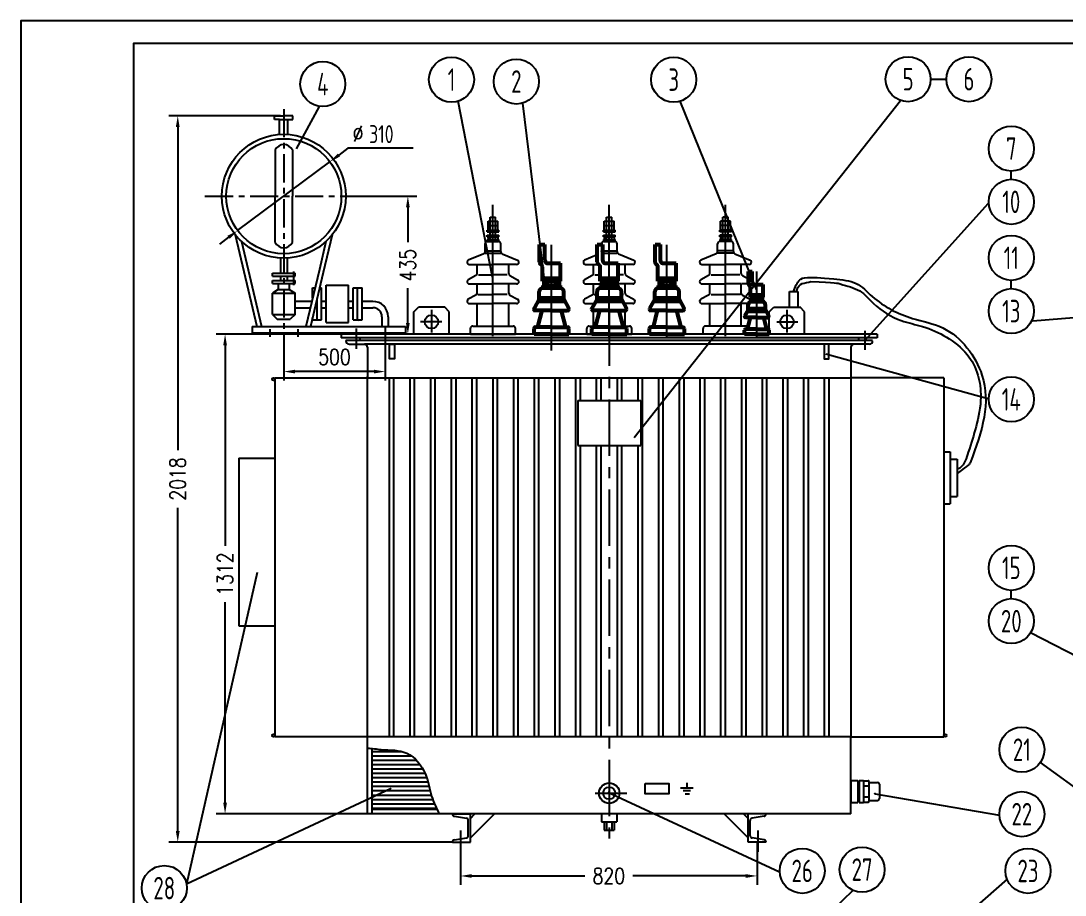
# Model space of a CAD drawing. Extents: x -28 to 602, y -5 to 292.
# Drawn here: x -27.6 to 204.1, y 98.4 to 292.5 of the extents above; entities that cross this region are included whole.
import ezdxf
from ezdxf.enums import TextEntityAlignment as Align

# ---------------------------------------------------------------- set-up
doc = ezdxf.new("R2010")
doc.units = 0
doc.header["$LTSCALE"] = 10
for name, pattern in [('CENTER', [50.8, 31.75, -6.35, 6.35, -6.35]), ('G', [2, 1.25, -0.25, 0.25, -0.25]), ('虚线', [27, 20, -7])]:
    doc.linetypes.add(name, pattern=pattern)
doc.layers.get('0').update_dxf_attribs({"linetype": 'CONTINUOUS'})
doc.layers.get('Defpoints').update_dxf_attribs({"linetype": 'CONTINUOUS'})
for name, color, linetype in [('01', 7, 'CONTINUOUS'), ('02', 7, 'CONTINUOUS'), ('11', 3, 'CONTINUOUS'), ('7标注层', 4, 'CONTINUOUS'), ('LAYER1', 1, 'CENTER'), ('LAYER3', 5, 'CONTINUOUS'), ('中心线', 1, 'CENTER'), ('实线', 7, 'CONTINUOUS'), ('尺寸线', 3, 'CONTINUOUS'), ('文本层', 4, 'CONTINUOUS'), ('细实线', 4, 'CONTINUOUS'), ('虚线', 4, '虚线')]:
    doc.layers.add(name, color=color, linetype=linetype)
doc.layers.add('1', color=4, linetype='CONTINUOUS', lineweight=53)
doc.styles.add('PC_TEXTSTYLE', font='isocp.shx', dxfattribs={"width": 0.8, "bigfont": 'hzfs.shx'})
doc.styles.get("Standard").update_dxf_attribs({"font": 'isocp.shx', "width": 0.707, "bigfont": 'hztxt.shx'})
doc.styles.add('TH_GBDIM', font='romans.shx', dxfattribs={"width": 0.8, "bigfont": 'gbcbig.shx'})
doc.dimstyles.new('TH_GBDIM', dxfattribs={"dimtxt": 3.5, "dimasz": 2.5, "dimexe": 2, "dimexo": 0, "dimgap": 1.5, "dimtad": 1, "dimdec": 1, "dimzin": 0, "dimdsep": 46, "dimtxsty": 'TH_GBDIM', "dimcen": 2.5, "dimclrd": 130, "dimclre": 130, "dimclrt": 3, "dimadec": 0, "dimazin": 0, "dimtfac": 0.714286, "dimtdec": 1, "dimtmove": 0, "dimatfit": 3, "dimfxl": 1, "dimtzin": 0, "dimlwd": -1, "dimlwe": -1, "dimarcsym": 0})

# ---------------------------------------------------------------- blocks, each defined once
blk = doc.blocks.new('*U2', base_point=(25, 5))
at = {"layer": '01'}
blk.add_lwpolyline([(25, 5), (415, 5), (415, 292), (25, 292)], close=True, dxfattribs=at)
at = {"layer": '02'}
blk.add_lwpolyline([(0, 0), (420, 0), (420, 297), (0, 297)], close=True, dxfattribs=at)
blk = doc.blocks.new('放油塞')
for p, q in [((-17, 0), (-17, -18)), ((-17, -18), (17, -18)), ((-11, -18), (-11, -36)), ((-6, -18), (-6, -36)), ((6, -18), (6, -36)), ((11, -18), (11, -36)), ((17, 0), (17, -18)), ((-11, -36), (11, -36))]:
    blk.add_line(p, q)
blk = doc.blocks.new('*D11')
at = {"layer": '7标注层', "color": 130, "linetype": 'Continuous', "transparency": 16777216}
for p, q in [((53.23, 224.67), (53.23, 212.63)), ((30.73, 222.23), (30.73, 212.63)), ((50.73, 214.63), (33.23, 214.63))]:
    blk.add_line(p, q, dxfattribs=at)
for points in [[(33.23, 215.05), (33.23, 214.22), (30.73, 214.63)], [(50.73, 215.05), (50.73, 214.22), (53.23, 214.63)]]:
    blk.add_solid(points, dxfattribs=at)
at = {"layer": 'Defpoints', "color": 0, "linetype": 'Continuous', "transparency": 16777216}
for p in [(53.23, 224.67), (30.73, 222.23), (30.73, 214.63)]:
    blk.add_point(p, dxfattribs=at)
at = {"layer": '7标注层', "color": 3, "linetype": 'Continuous', "transparency": 16777216, "insert": (41.98, 217.88), "char_height": 3.5, "attachment_point": 5, "style": 'TH_GBDIM'}
blk.add_mtext('{500}{}{}', dxfattribs=at)
blk = doc.blocks.new('BJL-10')
at = {"layer": '1', "lineweight": -3}
for p, q in [((-148.37, 37.95), (-146.17, 37.95)), ((-147.87, 38.85), (-146.67, 38.85)), ((-148.57, 35.95), (-145.97, 35.95)), ((-148.57, 35.55), (-145.97, 35.55)), ((-148.57, 34.85), (-145.97, 34.85)), ((-148.37, 36.95), (-146.17, 36.95)), ((-148.57, 34.45), (-145.97, 34.45)), ((-148.52, 33.85), (-146.02, 33.85)), ((-148.52, 33.85), (-148.52, 33.45)), ((-148.52, 33.45), (-146.02, 33.45)), ((-148.37, 34.45), (-148.37, 33.85)), ((-146.17, 34.45), (-146.17, 33.85)), ((-146.02, 33.85), (-146.02, 33.45)), ((-149.33, 30.72), (-152.76, 29.28)), ((-149.02, 31.35), (-145.52, 31.35)), ((-149.02, 30.85), (-145.52, 30.85)), ((-145.22, 30.72), (-141.79, 29.28)), ((-152.52, 28.34), (-147.27, 28.34)), ((-142.02, 28.34), (-147.27, 28.34)), ((-151.04, 25.85), (-152.76, 24.94)), ((-151.04, 25.85), (-152.76, 24.94)), ((-150.45, 25.99), (-147.27, 25.99)), ((-144.1, 25.99), (-147.27, 25.99)), ((-143.51, 25.85), (-141.79, 24.94)), ((-152.52, 23.99), (-150.87, 23.99)), ((-150.77, 23.99), (-147.27, 23.99)), ((-150.77, 21.95), (-150.77, 23.99)), ((-142.02, 23.99), (-147.27, 23.99)), ((-143.77, 21.95), (-143.77, 23.99)), ((-151.04, 21.51), (-152.76, 20.59)), ((-150.61, 21.65), (-147.27, 21.65)), ((-144.1, 21.65), (-147.27, 21.65)), ((-143.51, 21.51), (-141.79, 20.59)), ((-152.52, 19.65), (-147.27, 19.65)), ((-142.02, 19.65), (-147.27, 19.65)), ((-151.77, 14.65), (-142.77, 14.65))]:
    blk.add_line(p, q, dxfattribs=at)
at = {"layer": '1', "lineweight": -3, "ltscale": 2.5}
for p, q in [((-148.37, 35.95), (-148.37, 37.95)), ((-147.87, 35.95), (-147.87, 38.85)), ((-146.67, 35.95), (-146.67, 38.85)), ((-146.17, 35.95), (-146.17, 37.95)), ((-148.57, 35.55), (-148.57, 35.95)), ((-148.57, 34.45), (-148.57, 34.85)), ((-147.87, 34.85), (-147.87, 35.55)), ((-146.67, 34.85), (-146.67, 35.55)), ((-145.97, 35.55), (-145.97, 35.95)), ((-145.97, 34.45), (-145.97, 34.85)), ((-149.02, 31.18), (-149.02, 32.95)), ((-147.87, 33.85), (-147.87, 34.45)), ((-146.67, 33.85), (-146.67, 34.45)), ((-145.52, 31.18), (-145.52, 32.95)), ((-153.02, 28.84), (-153.02, 28.84)), ((-153.02, 28.84), (-153.02, 28.84)), ((-150.77, 26.29), (-150.77, 28.34)), ((-150.77, 26.29), (-150.77, 28.34)), ((-143.77, 26.29), (-143.77, 28.34)), ((-141.52, 28.84), (-141.52, 28.84)), ((-153.02, 24.49), (-153.02, 24.49)), ((-153.02, 24.49), (-153.02, 24.49)), ((-141.52, 24.49), (-141.52, 24.49)), ((-153.02, 20.15), (-153.02, 20.15)), ((-150.77, 14.65), (-150.77, 19.65)), ((-143.77, 14.65), (-143.77, 19.65)), ((-141.52, 20.15), (-141.52, 20.15)), ((-152.27, 12.85), (-152.27, 14.15)), ((-142.27, 12.85), (-142.27, 14.15))]:
    blk.add_line(p, q, dxfattribs=at)
at = {"layer": '1', "lineweight": -3}
for centre, start, end in [((-148.52, 32.95), 90, 180), ((-146.02, 32.95), 0, 90), ((-152.52, 28.84), 118.0725, 180), ((-152.52, 28.84), 118.0725, 180), ((-142.02, 28.84), 0, 61.9275), ((-151.27, 26.29), 298.0725, 0), ((-151.27, 26.29), 298.0725, 360), ((-143.27, 26.29), 180, 241.9275), ((-152.52, 24.49), 118.0725, 180), ((-152.52, 24.49), 118.0725, 180), ((-142.02, 24.49), 0, 61.9275), ((-151.27, 21.95), 298.0725, 360), ((-143.27, 21.95), 180, 241.9275), ((-152.52, 20.15), 118.0725, 180), ((-142.02, 20.15), 0, 61.9275), ((-151.77, 14.15), 90, 180), ((-142.77, 14.15), 0, 90)]:
    blk.add_arc(centre, 0.5, start, end, dxfattribs=at)
at = {"layer": '1', "lineweight": -3, "ltscale": 2.5}
for centre, start, end in [((-149.52, 31.18), 292.729, 0), ((-145.02, 31.18), 180, 247.271), ((-152.52, 28.84), 180, 270), ((-152.52, 28.84), 180, 270), ((-142.02, 28.84), 270, 0), ((-152.52, 24.49), 180, 270), ((-152.52, 24.49), 180, 270), ((-142.02, 24.49), 270, 0), ((-152.52, 20.15), 180, 270), ((-142.02, 20.15), 270, 0)]:
    blk.add_arc(centre, 0.5, start, end, dxfattribs=at)
at = {"layer": '中心线', "color": 1, "linetype": 'G', "lineweight": -3}
blk.add_line((-147.27, 12.85), (-147.27, 41.55), dxfattribs=at)
at = {"layer": '实线', "linetype": 'Continuous', "lineweight": -3}
blk.add_line((-152.27, 12.85), (-142.27, 12.85), dxfattribs=at)
blk = doc.blocks.new('WS-1')
at = {"ltscale": 0.5}
for p, q in [((-65.84, 12.46), (-65.3, 12.46)), ((-65.84, 10.2), (-65.84, 12.46)), ((-64.28, 12.46), (-63.84, 12.46)), ((-63.84, 5.4), (-63.84, 12.46)), ((-62.84, 13.09), (-57.84, 13.09)), ((-62.84, 4.78), (-62.84, 13.09)), ((-57.84, 4.78), (-57.84, 13.09)), ((-56.84, 5.4), (-56.84, 12.46)), ((-56.84, 12.46), (-54.84, 12.46)), ((-55.84, 5.4), (-55.84, 12.46)), ((-54.84, 5.4), (-54.84, 12.46)), ((-69.74, 9.5), (-66, 9.5)), ((-64.84, 5.4), (-64.84, 10.09)), ((-63.84, 9.5), (-62.84, 9.5)), ((-57.84, 9.5), (-56.84, 9.5)), ((-69.74, 8.09), (-66.34, 8.09)), ((-67.75, 8.09), (-66.34, 8.09)), ((-63.84, 8.09), (-62.84, 8.09)), ((-57.84, 8.09), (-56.84, 8.09)), ((-54.84, 8.09), (-52.46, 8.09)), ((-65.84, 5.4), (-65.84, 5.85)), ((-65.84, 5.4), (-63.84, 5.4)), ((-62.84, 4.78), (-57.84, 4.78)), ((-56.84, 5.4), (-54.84, 5.4)), ((-50.46, 6.09), (-50.46, 3.93)), ((-49.06, 6.09), (-49.06, 3.93))]:
    blk.add_line(p, q, dxfattribs=at)
at = {"linetype": 'Continuous', "ltscale": 0.3}
blk.add_line((-55.63, 5.03), (-55.63, 5.03), dxfattribs=at)
blk.add_line((-55.63, 5.03), (-55.63, 5.03), dxfattribs=at)
blk.add_line((-55.63, 5.03), (-55.63, 5.03), dxfattribs=at)
blk.add_line((-55.63, 5.03), (-55.63, 5.03), dxfattribs=at)
blk.add_line((-55.63, 5.03), (-55.63, 5.03), dxfattribs=at)
blk.add_line((-55.63, 5.03), (-55.63, 5.03), dxfattribs=at)
blk.add_line((-55.63, 5.03), (-55.63, 5.03), dxfattribs=at)
at = {"ltscale": 0.5}
for radius in [3.4, 2]:
    blk.add_arc((-52.46, 6.09), radius, 0, 90, dxfattribs=at)
at = {"layer": '实线', "linetype": 'Continuous'}
blk.add_line((-52.46, 9.49), (-54.84, 9.49), dxfattribs=at)
blk = doc.blocks.new('*D19')
at = {"layer": 'Defpoints', "color": 0, "linetype": 'Continuous', "transparency": 16777216}
for p in [(69.97, 110.13), (135.77, 110.13), (135.77, 102.65)]:
    blk.add_point(p, dxfattribs=at)
at = {"layer": '尺寸线', "color": 130, "linetype": 'Continuous', "transparency": 16777216}
for p, q in [((69.97, 110.13), (69.97, 100.65)), ((135.77, 110.13), (135.77, 100.65)), ((72.47, 102.65), (97.57, 102.65)), ((133.27, 102.65), (108.17, 102.65))]:
    blk.add_line(p, q, dxfattribs=at)
for points in [[(72.47, 103.06), (72.47, 102.23), (69.97, 102.65)], [(133.27, 103.06), (133.27, 102.23), (135.77, 102.65)]]:
    blk.add_solid(points, dxfattribs=at)
at = {"layer": '尺寸线', "color": 3, "linetype": 'Continuous', "transparency": 16777216, "insert": (102.87, 102.65), "char_height": 3.5, "attachment_point": 5, "style": 'TH_GBDIM'}
blk.add_mtext('{820}{}{}', dxfattribs=at)
blk = doc.blocks.new('*D21')
at = {"layer": 'Defpoints', "color": 0, "linetype": 'Continuous', "transparency": 16777216}
for p in [(43.47, 222.93), (17.71, 116.43), (49.32, 116.43)]:
    blk.add_point(p, dxfattribs=at)
at = {"layer": '尺寸线', "color": 130, "linetype": 'Continuous', "transparency": 16777216}
for p, q in [((43.47, 222.93), (15.71, 222.93)), ((17.71, 220.43), (17.71, 175.92)), ((17.71, 118.93), (17.71, 163.45)), ((49.32, 116.43), (15.71, 116.43))]:
    blk.add_line(p, q, dxfattribs=at)
for points in [[(17.29, 220.43), (18.12, 220.43), (17.71, 222.93)], [(17.29, 118.93), (18.12, 118.93), (17.71, 116.43)]]:
    blk.add_solid(points, dxfattribs=at)
at = {"layer": '尺寸线', "color": 3, "linetype": 'Continuous', "transparency": 16777216, "insert": (17.71, 169.68), "char_height": 3.5, "attachment_point": 5, "rotation": 90, "style": 'TH_GBDIM'}
blk.add_mtext('1312', dxfattribs=at)
blk = doc.blocks.new('*D27')
at = {"layer": 'Defpoints', "color": 0, "linetype": 'Continuous', "transparency": 16777216}
for p in [(49.12, 253.57), (58.27, 222.93), (58.27, 222.93)]:
    blk.add_point(p, dxfattribs=at)
at = {"layer": '尺寸线', "color": 130, "linetype": 'Continuous', "transparency": 16777216}
for p, q in [((49.12, 253.57), (60.27, 253.57)), ((58.27, 251.07), (58.27, 243.35)), ((58.27, 225.43), (58.27, 233.15)), ((58.27, 222.93), (56.27, 222.93))]:
    blk.add_line(p, q, dxfattribs=at)
for points in [[(57.85, 251.07), (58.69, 251.07), (58.27, 253.57)], [(57.85, 225.43), (58.69, 225.43), (58.27, 222.93)]]:
    blk.add_solid(points, dxfattribs=at)
at = {"layer": '尺寸线', "color": 3, "linetype": 'Continuous', "transparency": 16777216, "insert": (58.27, 238.25), "char_height": 3.5, "attachment_point": 5, "rotation": 90, "style": 'TH_GBDIM'}
blk.add_mtext('435', dxfattribs=at)
blk = doc.blocks.new('*D28')
at = {"layer": 'Defpoints', "color": 0, "linetype": 'Continuous', "transparency": 16777216}
for p in [(30, 271.43), (7.2, 110.13), (68.17, 110.13)]:
    blk.add_point(p, dxfattribs=at)
at = {"layer": '尺寸线', "color": 130, "linetype": 'Continuous', "transparency": 16777216}
for p, q in [((30, 271.43), (5.2, 271.43)), ((7.2, 268.93), (7.2, 197.22)), ((7.2, 112.63), (7.2, 184.35)), ((68.17, 110.13), (5.2, 110.13))]:
    blk.add_line(p, q, dxfattribs=at)
for points in [[(6.78, 268.93), (7.62, 268.93), (7.2, 271.43)], [(6.78, 112.63), (7.62, 112.63), (7.2, 110.13)]]:
    blk.add_solid(points, dxfattribs=at)
at = {"layer": '尺寸线', "color": 3, "linetype": 'Continuous', "transparency": 16777216, "insert": (7.2, 190.78), "char_height": 3.5, "attachment_point": 5, "rotation": 90, "style": 'TH_GBDIM'}
blk.add_mtext('2018', dxfattribs=at)

msp = doc.modelspace()

# ---------------------------------------------------------------- linework, layer by layer
at = {"ltscale": 0.5}
for p, q in [((28.71, 271.43), (30.73, 271.43)), ((28.71, 270.61), (28.71, 271.43)), ((32.75, 271.43), (30.73, 271.43)), ((32.75, 270.61), (32.75, 271.43)), ((29.81, 270.61), (28.71, 270.61)), ((29.81, 267.42), (29.81, 270.61)), ((29.81, 270.61), (31.65, 270.61)), ((31.65, 267.42), (31.65, 270.61)), ((31.65, 270.61), (32.75, 270.61)), ((28.81, 263.84), (28.81, 253.57)), ((32.65, 263.84), (32.65, 253.57)), ((28.81, 243.3), (28.81, 253.57)), ((32.65, 243.3), (32.65, 253.57)), ((30, 239.85), (30, 236.51)), ((31.46, 239.85), (31.46, 236.51)), ((28.23, 236.51), (33.23, 236.51)), ((28.23, 235.85), (28.23, 236.51)), ((33.23, 235.85), (33.23, 236.51)), ((28.23, 235.85), (33.23, 235.85)), ((28.23, 234.85), (33.23, 234.85)), ((28.23, 234.21), (28.23, 234.85)), ((28.23, 234.21), (33.23, 234.21)), ((29.5, 234.21), (29.5, 232.85)), ((30, 235.85), (30, 234.85)), ((31.46, 235.85), (31.46, 234.85)), ((31.96, 234.21), (31.96, 232.85)), ((33.23, 234.21), (33.23, 234.85)), ((29.5, 232.85), (28.23, 232.07)), ((28.23, 227.3), (28.23, 232.07)), ((28.23, 232.07), (33.23, 232.07)), ((29.5, 232.85), (31.96, 232.85)), ((31.96, 232.85), (33.23, 232.07)), ((33.23, 227.3), (33.23, 232.07)), ((28.23, 227.3), (33.23, 227.3)), ((28.23, 227.3), (29.28, 226.3)), ((33.23, 227.3), (32.17, 226.3)), ((29.28, 226.3), (32.17, 226.3)), ((23.74, 224.67), (23.74, 223.18))]:
    msp.add_line(p, q, dxfattribs=at)
at = {"color": 7}
for p, q in [((59.6, 227.9), (60.6, 228.9)), ((59.6, 227.9), (60.6, 228.9)), ((59.6, 222.93), (59.6, 227.9)), ((66.45, 228.9), (60.6, 228.9)), ((67.45, 227.9), (66.45, 228.9)), ((67.45, 222.9), (67.45, 227.9)), ((138.48, 227.9), (139.48, 228.9)), ((138.48, 227.9), (139.48, 228.9)), ((138.48, 222.9), (138.48, 227.9)), ((138.48, 222.9), (138.48, 227.9)), ((138.48, 222.9), (138.48, 227.9)), ((139.48, 228.9), (145.48, 228.9)), ((139.48, 228.9), (145.33, 228.9)), ((146.33, 227.9), (145.33, 228.9)), ((146.33, 227.9), (145.33, 228.9)), ((146.33, 222.9), (146.33, 227.9)), ((57.72, 223.18), (23.74, 223.18)), ((162.47, 222.93), (43.47, 222.93)), ((162.47, 222.13), (43.47, 222.13)), ((161.42, 221.53), (44.52, 221.53)), ((44.52, 221.53), (44.52, 221.43)), ((45.22, 220.73), (48.62, 220.73)), ((160.72, 220.73), (48.62, 220.73)), ((49.32, 220.03), (49.32, 213.23)), ((156.62, 220.03), (156.62, 213.23)), ((28.72, 213.23), (28.72, 133.53)), ((28.72, 213.23), (49.32, 213.23)), ((49.32, 116.43), (49.32, 213.53)), ((49.32, 213.23), (156.62, 213.23)), ((54.17, 133.53), (54.17, 213.23)), ((55.17, 133.53), (55.17, 213.23)), ((58.77, 133.53), (58.77, 213.23)), ((59.77, 133.53), (59.77, 213.23)), ((63.37, 133.53), (63.37, 213.23)), ((64.37, 133.53), (64.37, 213.23)), ((67.97, 133.53), (67.97, 213.23)), ((68.97, 133.53), (68.97, 213.23)), ((72.57, 133.53), (72.57, 213.23)), ((73.57, 133.53), (73.57, 213.23)), ((77.17, 133.53), (77.17, 213.23)), ((78.17, 133.53), (78.17, 213.23)), ((81.77, 133.53), (81.77, 213.23)), ((82.77, 133.53), (82.77, 213.23)), ((86.37, 133.53), (86.37, 213.23)), ((87.37, 133.53), (87.37, 213.23)), ((90.97, 133.53), (90.97, 213.23)), ((91.97, 133.53), (91.97, 213.23)), ((95.57, 133.53), (95.57, 213.23)), ((96.57, 208.23), (96.57, 213.23)), ((100.17, 208.23), (100.17, 213.23)), ((101.17, 208.23), (101.17, 213.23)), ((104.77, 208.23), (104.77, 213.23)), ((105.77, 208.23), (105.77, 213.23)), ((109.37, 208.23), (109.37, 213.23)), ((110.37, 133.53), (110.37, 213.23)), ((113.97, 133.53), (113.97, 213.23)), ((114.97, 133.53), (114.97, 213.23)), ((118.57, 133.53), (118.57, 213.23)), ((119.57, 133.53), (119.57, 213.23)), ((123.17, 133.53), (123.17, 213.23)), ((124.17, 133.53), (124.17, 213.23)), ((127.77, 133.53), (127.77, 213.23)), ((128.77, 133.53), (128.77, 213.23)), ((132.37, 133.53), (132.37, 213.23)), ((133.37, 133.53), (133.37, 213.23)), ((136.97, 133.53), (136.97, 213.23)), ((137.97, 133.53), (137.97, 213.23)), ((141.57, 133.53), (141.57, 213.23)), ((142.57, 133.53), (142.57, 213.23)), ((146.17, 133.53), (146.17, 213.23)), ((147.17, 133.53), (147.17, 213.23)), ((150.77, 133.53), (150.77, 213.23)), ((151.77, 133.53), (151.77, 213.23)), ((156.62, 213.23), (156.62, 133.53)), ((177.22, 213.23), (156.62, 213.23)), ((177.22, 213.23), (177.22, 133.53)), ((95.97, 208.23), (95.97, 198.23)), ((95.97, 208.23), (109.97, 208.23)), ((109.97, 208.23), (109.97, 198.23)), ((95.97, 198.23), (109.97, 198.23)), ((96.57, 133.53), (96.57, 198.23)), ((100.17, 133.53), (100.17, 198.23)), ((101.17, 133.53), (101.17, 198.23)), ((104.77, 133.53), (104.77, 198.23)), ((105.77, 133.53), (105.77, 198.23)), ((109.37, 133.53), (109.37, 198.23)), ((178.61, 196.85), (178.61, 185.28)), ((49.32, 133.53), (28.72, 133.53)), ((156.62, 133.53), (49.32, 133.53)), ((156.62, 116.43), (156.62, 133.53)), ((156.62, 133.53), (177.22, 133.53)), ((50.32, 116.43), (50.32, 130.93)), ((156.62, 123.88), (156.62, 118.98)), ((156.62, 123.88), (158.12, 123.88)), ((158.12, 123.88), (158.12, 118.98)), ((158.12, 123.7), (158.42, 123.7)), ((158.42, 123.88), (158.42, 118.98)), ((158.42, 123.88), (159.42, 123.88)), ((159.42, 123.88), (159.42, 118.98)), ((159.42, 123.8), (160.42, 123.8)), ((160.62, 123.6), (160.62, 123.43)), ((160.62, 123.43), (160.62, 119.27)), ((160.62, 123.43), (162.52, 123.43)), ((159.42, 122.63), (160.62, 122.63)), ((156.62, 118.98), (158.12, 118.98)), ((158.12, 119.17), (158.42, 119.17)), ((158.42, 118.98), (159.42, 118.98)), ((159.42, 120.23), (160.62, 120.23)), ((159.42, 119.07), (160.42, 119.07)), ((160.62, 119.43), (162.52, 119.43)), ((156.62, 116.43), (49.32, 116.43)), ((68.17, 116.39), (68.17, 116.43)), ((68.17, 116.43), (72.17, 116.43)), ((68.59, 115.9), (71.26, 115.48)), ((72.17, 111.13), (77.47, 116.43)), ((72.17, 110.13), (72.17, 116.43)), ((72.17, 115.43), (73.17, 116.43)), ((133.77, 111.13), (128.47, 116.43)), ((133.77, 115.43), (132.77, 116.43)), ((133.77, 110.13), (133.77, 116.43)), ((137.77, 116.43), (133.77, 116.43)), ((137.34, 115.9), (134.67, 115.48)), ((137.77, 116.39), (137.77, 116.43)), ((71.69, 111.58), (71.69, 114.99)), ((134.25, 111.58), (134.25, 114.99)), ((68.17, 110.18), (68.17, 110.13)), ((68.17, 110.13), (72.17, 110.13)), ((68.59, 110.67), (71.26, 111.08)), ((137.77, 110.13), (133.77, 110.13)), ((137.34, 110.67), (134.67, 111.08)), ((137.77, 110.18), (137.77, 110.13))]:
    msp.add_line(p, q, dxfattribs=at)
msp.add_line((23.74, 224.67), (57.72, 224.67))
at = {"color": 3}
msp.add_line((64.73, 117.43), (50.32, 117.43), dxfattribs=at)
at = {"color": 7, "linetype": 'ByBlock'}
msp.add_line((147.87, 116.43), (134.07, 116.43), dxfattribs=at)
at = {"color": 7}
for centre, radius in [((63.52, 225.68), 1.5), ((142.41, 225.68), 1.5), ((142.41, 225.68), 1.5), ((28.42, 212.93), 0.3), ((28.42, 133.83), 0.3), ((177.52, 133.83), 0.3)]:
    msp.add_circle(centre, radius, dxfattribs=at)
at = {"ltscale": 0.5}
for centre, start, end in [((30.73, 262.88), 26.624, 153.376), ((30.73, 244.27), 206.624, 333.376)]:
    msp.add_arc(centre, 2.15, start, end, dxfattribs=at)
at = {"color": 7}
for centre, radius, start, end in [((45.22, 221.43), 0.7, 180, 270), ((48.62, 220.03), 0.7, 0, 90), ((157.32, 220.03), 0.7, 90, 180), ((160.72, 221.43), 0.7, 270, 0), ((160.42, 123.6), 0.2, 0, 90), ((162.52, 123.03), 0.4, 0, 90), ((160.42, 119.27), 0.2, 270, 0), ((162.52, 119.83), 0.4, 270, 0), ((68.67, 116.39), 0.5, 180, 261.2362), ((137.27, 116.39), 0.5, 278.7638, 0), ((71.19, 114.99), 0.5, 0, 81.2362), ((134.75, 114.99), 0.5, 98.7638, 180), ((71.19, 111.58), 0.5, 278.7638, 0), ((134.75, 111.58), 0.5, 180, 261.2362), ((68.67, 110.18), 0.5, 98.7638, 180), ((137.27, 110.18), 0.5, 0, 81.2362)]:
    msp.add_arc(centre, radius, start, end, dxfattribs=at)
at = {"layer": '01', "color": 1}
for p, q in [((192.2, 257.32), (192.2, 259.14)), ((192.2, 233.06), (192.2, 234.88)), ((187.29, 208.53), (151.07, 218.52)), ((192.2, 164.23), (192.2, 166.05)), ((191.27, 101.93), (160.41, 74.83))]:
    msp.add_line(p, q, dxfattribs=at)
at = {"layer": '01'}
for p, q in [((143.01, 232.39), (144.79, 232.39)), ((143.01, 228.9), (143.01, 232.39)), ((144.79, 232.39), (144.79, 228.9)), ((47.62, 222.13), (47.62, 221.53)), ((158.31, 222.13), (158.31, 221.53)), ((158.31, 222.13), (158.31, 221.53)), ((177.22, 196.85), (178.61, 196.85)), ((178.61, 195.17), (180.21, 195.17)), ((178.61, 186.86), (180.21, 186.86)), ((177.22, 185.28), (178.61, 185.28)), ((99.87, 121.03), (106.84, 121.03))]:
    msp.add_line(p, q, dxfattribs=at)
at = {"layer": '01', "color": 7}
for p, q in [((43.47, 222.93), (43.47, 222.13)), ((159.68, 223.69), (159.68, 219.44)), ((162.47, 222.93), (162.47, 222.13))]:
    msp.add_line(p, q, dxfattribs=at)
at = {"layer": '01'}
for points in [[(54.2, 220.74), (55.28, 220.74), (55.28, 217.45), (54.2, 217.45)], [(151.73, 220.74), (150.66, 220.74), (150.66, 217.45), (151.73, 217.45)], [(110.97, 123.15), (116.22, 123.15), (116.22, 120.87), (110.97, 120.87)]]:
    msp.add_lwpolyline(points, close=True, dxfattribs=at)
at = {"layer": '01', "color": 1}
for centre in [(39.39, 278.47), (67.96, 279.45), (82.35, 279.03), (117.28, 279.45), (169.3, 279.54), (182.8, 279.54), (192.2, 264.14), (192.2, 252.32), (192.2, 239.88), (192.2, 228.06), (192.2, 208.47), (192.2, 171.05), (192.2, 159.23), (194.55, 116.37), (159.09, 104.06), (145.8, 103.78), (195.91, 103.78), (4.21, 99.96)]:
    msp.add_circle(centre, 5, dxfattribs=at)
at = {"layer": '01'}
for radius in [2.27, 1.34]:
    msp.add_circle((102.97, 121.03), radius, dxfattribs=at)
for points, knots in [([(143.88, 232.39), (144.24, 233.43), (145, 235.33), (146.74, 235.76), (152.8, 235.2)], [5.391206, 5.391206, 5.391206, 5.391206, 35.30228, 63.946046, 63.946046, 63.946046, 63.946046]), ([(144.55, 232.39), (144.7, 233.07), (145.17, 234.24), (146.76, 234.35), (147.55, 234.58), (147.7, 234.63)], [10.527068, 10.527068, 10.527068, 10.527068, 29.563276, 48.732132, 53.238573, 53.238573, 53.238573, 53.238573]), ([(147.7, 234.63), (153.27, 234.44), (155.28, 233.69), (158.67, 233.06), (162.19, 228.79), (166.93, 225.86), (172.87, 224.76), (177.95, 222.42), (182.57, 218.94), (185.02, 214), (185.74, 208.4), (184.53, 202.52), (182.92, 197.63), (181.71, 193.65), (180.48, 193.02), (180.21, 192.93)], [106.283526, 106.283526, 106.283526, 106.283526, 120.613102, 166.839835, 207.828277, 280.522111, 329.711622, 387.453828, 447.275681, 499.056134, 548.168902, 614.776671, 673.871587, 712.115716, 721.870354, 721.870354, 721.870354, 721.870354]), ([(152.8, 235.2), (154.66, 234.98), (157.85, 234.88), (162.58, 229.69), (169.14, 226.35), (179.44, 224.56), (188.95, 211.95), (185.77, 201.34), (182.88, 193.93), (180.21, 191.99)], [110.258127, 110.258127, 110.258127, 110.258127, 161.445445, 207.283728, 309.187176, 379.555564, 515.987054, 712.125055, 718.327155, 718.327155, 718.327155, 718.327155])]:
    msp.add_open_spline(points, degree=3, knots=knots, dxfattribs=at)
at = {"layer": '1', "lineweight": -3}
for p, q in [((101.87, 248.03), (104.07, 248.03)), ((102.37, 248.93), (103.57, 248.93)), ((129.88, 248.03), (127.68, 248.03)), ((129.38, 248.93), (128.18, 248.93)), ((101.67, 246.03), (104.27, 246.03)), ((101.87, 247.03), (104.07, 247.03)), ((130.08, 246.03), (127.48, 246.03)), ((129.88, 247.03), (127.68, 247.03)), ((101.67, 245.63), (104.27, 245.63)), ((101.67, 244.93), (104.27, 244.93)), ((101.67, 244.53), (104.27, 244.53)), ((101.72, 243.93), (104.22, 243.93)), ((101.72, 243.93), (101.72, 243.53)), ((101.72, 243.53), (104.22, 243.53)), ((101.87, 244.53), (101.87, 243.93)), ((104.07, 244.53), (104.07, 243.93)), ((104.22, 243.93), (104.22, 243.53)), ((130.08, 245.63), (127.48, 245.63)), ((130.08, 244.93), (127.48, 244.93)), ((130.08, 244.53), (127.48, 244.53)), ((130.03, 243.93), (127.53, 243.93)), ((127.53, 243.93), (127.53, 243.53)), ((130.03, 243.53), (127.53, 243.53)), ((127.68, 244.53), (127.68, 243.93)), ((129.88, 244.53), (129.88, 243.93)), ((130.03, 243.93), (130.03, 243.53)), ((101.52, 241.43), (104.72, 241.43)), ((130.53, 241.43), (127.03, 241.43)), ((100.32, 240.56), (97.48, 239.37)), ((101.52, 240.93), (104.72, 240.93)), ((105.02, 240.81), (108.45, 239.37)), ((126.72, 240.81), (123.29, 239.37)), ((130.53, 240.93), (127.03, 240.93)), ((130.83, 240.81), (134.26, 239.37)), ((97.72, 238.43), (100.57, 238.43)), ((108.22, 238.43), (104.98, 238.43)), ((123.53, 238.43), (128.78, 238.43)), ((134.03, 238.43), (128.78, 238.43)), ((99.2, 235.94), (97.48, 235.02)), ((99.2, 235.94), (97.48, 235.02)), ((99.79, 236.08), (100.95, 236.08)), ((106.14, 236.08), (104.98, 236.08)), ((106.73, 235.94), (108.45, 235.02)), ((125.01, 235.94), (123.29, 235.02)), ((125.6, 236.08), (128.78, 236.08)), ((131.95, 236.08), (128.78, 236.08)), ((132.54, 235.94), (133.87, 235.23)), ((132.54, 235.94), (133.87, 235.23)), ((97.72, 234.08), (99.37, 234.08)), ((99.47, 234.08), (101.26, 234.08)), ((99.47, 232.03), (99.47, 234.08)), ((102.04, 234.08), (102.97, 234.08)), ((103.89, 234.08), (102.97, 234.08)), ((108.22, 234.08), (104.67, 234.08)), ((106.47, 232.03), (106.47, 234.08)), ((123.53, 234.08), (128.78, 234.08)), ((125.28, 232.03), (125.28, 234.08)), ((132.28, 234.08), (128.78, 234.08)), ((132.28, 232.03), (132.28, 234.08)), ((133.87, 234.08), (132.38, 234.08)), ((99.2, 231.59), (97.48, 230.68)), ((97.72, 229.73), (99.72, 229.73)), ((99.63, 231.73), (100.26, 231.73)), ((106.14, 231.73), (105.67, 231.73)), ((108.22, 229.73), (106.18, 229.73)), ((106.73, 231.59), (108.45, 230.68)), ((125.01, 231.59), (123.29, 230.68)), ((123.53, 229.73), (128.78, 229.73)), ((125.6, 231.73), (128.78, 231.73)), ((132.11, 231.73), (128.78, 231.73)), ((133.86, 229.73), (128.78, 229.73)), ((132.54, 231.59), (134.26, 230.68)), ((98.47, 224.73), (99.94, 224.73)), ((105.99, 224.73), (107.47, 224.73)), ((133.28, 224.73), (124.28, 224.73))]:
    msp.add_line(p, q, dxfattribs=at)
at = {"layer": '1', "lineweight": -3, "ltscale": 2.5}
for p, q in [((101.87, 246.03), (101.87, 248.03)), ((102.37, 246.03), (102.37, 248.93)), ((103.57, 246.03), (103.57, 248.93)), ((104.07, 246.03), (104.07, 248.03)), ((127.68, 246.03), (127.68, 248.03)), ((128.18, 246.03), (128.18, 248.93)), ((129.38, 246.03), (129.38, 248.93)), ((129.88, 246.03), (129.88, 248.03)), ((101.67, 245.63), (101.67, 246.03)), ((104.27, 245.63), (104.27, 246.03)), ((127.48, 245.63), (127.48, 246.03)), ((130.08, 245.63), (130.08, 246.03)), ((101.67, 244.53), (101.67, 244.93)), ((102.37, 244.93), (102.37, 245.63)), ((102.37, 243.93), (102.37, 244.53)), ((103.57, 244.93), (103.57, 245.63)), ((103.57, 243.93), (103.57, 244.53)), ((104.27, 244.53), (104.27, 244.93)), ((127.48, 244.53), (127.48, 244.93)), ((128.18, 244.93), (128.18, 245.63)), ((128.18, 243.93), (128.18, 244.53)), ((129.38, 244.93), (129.38, 245.63)), ((129.38, 243.93), (129.38, 244.53)), ((130.08, 244.53), (130.08, 244.93)), ((101.22, 242.81), (101.22, 243.03)), ((101.22, 241.27), (101.22, 241.43)), ((104.72, 241.27), (104.72, 243.03)), ((127.03, 241.27), (127.03, 243.03)), ((130.53, 241.27), (130.53, 243.03)), ((97.22, 238.93), (97.22, 238.93)), ((97.22, 238.93), (97.22, 238.93)), ((108.72, 238.93), (108.72, 238.93)), ((123.03, 238.93), (123.03, 238.93)), ((134.53, 238.93), (134.53, 238.93)), ((134.53, 238.93), (134.53, 238.93)), ((99.47, 236.38), (99.47, 238.43)), ((99.47, 236.38), (99.47, 238.43)), ((106.47, 236.38), (106.47, 238.43)), ((125.28, 236.38), (125.28, 238.43)), ((132.28, 236.38), (132.28, 238.43)), ((132.28, 236.38), (132.28, 238.43)), ((97.22, 234.58), (97.22, 234.58)), ((97.22, 234.58), (97.22, 234.58)), ((108.72, 234.58), (108.72, 234.58)), ((123.03, 234.58), (123.03, 234.58)), ((134.53, 234.58), (134.53, 234.58)), ((134.53, 234.58), (134.53, 234.58)), ((97.22, 230.23), (97.22, 230.23)), ((99.47, 229.29), (99.47, 229.73)), ((106.47, 229.21), (106.47, 229.73)), ((108.72, 230.23), (108.72, 230.23)), ((123.03, 230.23), (123.03, 230.23)), ((125.28, 224.73), (125.28, 229.73)), ((132.28, 224.73), (132.28, 229.73)), ((134.53, 230.23), (134.53, 230.23)), ((99.47, 224.73), (99.47, 228.2)), ((106.47, 224.73), (106.47, 228.2)), ((97.97, 222.93), (97.97, 224.23)), ((107.97, 222.93), (107.97, 224.23)), ((123.78, 222.93), (123.78, 224.23))]:
    msp.add_line(p, q, dxfattribs=at)
at = {"layer": '1'}
for p, q in [((87.51, 238.92), (87.51, 242.81)), ((87.51, 242.81), (88.71, 242.81)), ((88.71, 239.28), (88.71, 242.81)), ((100.32, 238.92), (100.32, 242.81)), ((100.32, 242.81), (101.52, 242.81)), ((101.52, 239.28), (101.52, 242.81)), ((113.13, 238.92), (113.13, 242.81)), ((113.13, 242.81), (114.33, 242.81)), ((114.33, 239.28), (114.33, 242.81)), ((88.14, 235.32), (88.14, 237.86)), ((89.31, 238.68), (92.17, 238.68)), ((92.17, 235.32), (92.17, 238.68)), ((100.95, 235.32), (100.95, 237.86)), ((102.12, 238.68), (104.98, 238.68)), ((104.98, 235.32), (104.98, 238.68)), ((113.76, 235.32), (113.76, 237.86)), ((114.93, 238.68), (117.79, 238.68)), ((117.79, 235.32), (117.79, 238.68)), ((133.87, 234.12), (133.87, 236.85)), ((133.87, 236.85), (134.71, 236.85)), ((134.71, 234.38), (134.71, 236.85)), ((92.17, 235.32), (88.14, 235.32)), ((92.17, 234.7), (88.14, 234.7)), ((88.45, 234.7), (88.45, 233.77)), ((91.86, 234.7), (91.86, 233.77)), ((104.98, 235.32), (100.95, 235.32)), ((104.98, 234.7), (100.95, 234.7)), ((101.26, 234.7), (101.26, 233.77)), ((104.67, 234.7), (104.67, 233.77)), ((117.79, 235.32), (113.76, 235.32)), ((117.79, 234.7), (113.76, 234.7)), ((114.07, 234.7), (114.07, 233.77)), ((117.48, 234.7), (117.48, 233.77)), ((92.09, 233.77), (88.22, 233.77)), ((88.22, 233.77), (88.22, 233.15)), ((92.09, 233.15), (88.22, 233.15)), ((92.09, 233.77), (92.09, 233.15)), ((104.9, 233.77), (101.03, 233.77)), ((101.03, 233.77), (101.03, 233.15)), ((104.9, 233.15), (101.03, 233.15)), ((104.9, 233.77), (104.9, 233.15)), ((117.71, 233.77), (113.84, 233.77)), ((113.84, 233.77), (113.84, 233.15)), ((117.71, 233.15), (113.84, 233.15)), ((117.71, 233.77), (117.71, 233.15)), ((134.31, 231.6), (134.31, 233.38)), ((135.13, 233.96), (137.13, 233.96)), ((137.13, 231.6), (137.13, 233.96)), ((87.45, 230.68), (86.28, 228.63)), ((92.86, 230.94), (87.45, 230.94)), ((92.86, 230.16), (87.45, 230.16)), ((92.86, 230.68), (93.97, 228.63)), ((100.26, 230.68), (99.09, 228.63)), ((105.67, 230.94), (100.26, 230.94)), ((105.67, 230.16), (100.26, 230.16)), ((105.67, 230.68), (106.78, 228.63)), ((113.07, 230.68), (111.9, 228.63)), ((118.48, 230.94), (113.07, 230.94)), ((118.48, 230.16), (113.07, 230.16)), ((118.48, 230.68), (119.59, 228.63)), ((137.13, 231.6), (134.31, 231.6)), ((137.13, 231.17), (134.31, 231.17)), ((137.07, 230.52), (134.37, 230.52)), ((134.37, 230.52), (134.37, 230.09)), ((137.07, 230.09), (134.37, 230.09)), ((134.53, 231.17), (134.53, 230.52)), ((136.91, 231.17), (136.91, 230.52)), ((137.07, 230.52), (137.07, 230.09)), ((90.12, 228.2), (86.56, 228.2)), ((88, 228.2), (87.07, 224.48)), ((90.12, 228.2), (93.68, 228.2)), ((92.31, 228.2), (93.24, 224.48)), ((102.93, 228.2), (99.37, 228.2)), ((100.81, 228.2), (99.88, 224.48)), ((102.93, 228.2), (106.49, 228.2)), ((105.12, 228.2), (106.05, 224.48)), ((115.74, 228.2), (112.18, 228.2)), ((113.62, 228.2), (112.69, 224.48)), ((115.74, 228.2), (119.3, 228.2)), ((117.93, 228.2), (118.86, 224.48)), ((133.82, 228.35), (133, 226.92)), ((137.62, 228.54), (133.82, 228.54)), ((137.62, 227.99), (133.82, 227.99)), ((137.62, 228.35), (138.39, 226.92)), ((135.7, 226.62), (133.2, 226.62)), ((134.21, 226.62), (133.56, 224.02)), ((135.7, 226.62), (138.19, 226.62)), ((137.23, 226.62), (137.88, 224.02)), ((90.16, 222.93), (86.29, 222.93)), ((90.16, 224.48), (86.6, 224.48)), ((90.16, 224.48), (93.72, 224.48)), ((90.16, 222.93), (94.03, 222.93)), ((102.97, 222.93), (99.1, 222.93)), ((102.97, 224.48), (99.41, 224.48)), ((102.97, 224.48), (106.53, 224.48)), ((102.97, 222.93), (106.84, 222.93)), ((115.78, 222.93), (111.91, 222.93)), ((115.78, 224.48), (112.22, 224.48)), ((115.78, 224.48), (119.34, 224.48)), ((115.78, 222.93), (119.65, 222.93)), ((135.72, 222.93), (133.01, 222.93)), ((135.72, 224.02), (133.23, 224.02)), ((135.72, 224.02), (138.21, 224.02)), ((135.72, 222.93), (138.43, 222.93))]:
    msp.add_line(p, q, dxfattribs=at)
at = {"layer": '1', "ltscale": 2.5}
for p, q in [((88.14, 234.7), (88.14, 235.32)), ((88.99, 234.23), (88.99, 234.23)), ((89.23, 233.77), (89.23, 234.7)), ((91.08, 233.77), (91.08, 234.7)), ((92.17, 234.7), (92.17, 235.32)), ((100.95, 234.7), (100.95, 235.32)), ((101.8, 234.23), (101.8, 234.23)), ((102.04, 233.77), (102.04, 234.7)), ((103.89, 233.77), (103.89, 234.7)), ((104.98, 234.7), (104.98, 235.32)), ((113.76, 234.7), (113.76, 235.32)), ((114.61, 234.23), (114.61, 234.23)), ((114.85, 233.77), (114.85, 234.7)), ((116.7, 233.77), (116.7, 234.7)), ((117.79, 234.7), (117.79, 235.32)), ((87.45, 230.68), (87.45, 232.38)), ((92.86, 230.68), (92.86, 232.38)), ((100.26, 230.68), (100.26, 232.38)), ((105.67, 230.68), (105.67, 232.38)), ((113.07, 230.68), (113.07, 232.38)), ((118.48, 230.68), (118.48, 232.38)), ((133.82, 228.35), (133.82, 229.54)), ((134.31, 231.17), (134.31, 231.6)), ((134.91, 230.84), (134.91, 230.84)), ((135.07, 230.52), (135.07, 231.17)), ((136.37, 230.52), (136.37, 231.17)), ((137.13, 231.17), (137.13, 231.6)), ((137.62, 228.35), (137.62, 229.54)), ((86.25, 228.51), (86.25, 228.51)), ((93.99, 228.51), (93.99, 228.51)), ((99.06, 228.51), (99.06, 228.51)), ((106.8, 228.51), (106.8, 228.51)), ((111.87, 228.51), (111.87, 228.51)), ((119.61, 228.51), (119.61, 228.51)), ((132.99, 226.84), (132.99, 226.84)), ((138.41, 226.84), (138.41, 226.84)), ((86.29, 222.93), (86.29, 224.17)), ((94.03, 222.93), (94.03, 224.17)), ((99.1, 222.93), (99.1, 224.17)), ((106.84, 222.93), (106.84, 224.17)), ((111.91, 222.93), (111.91, 224.17)), ((119.65, 222.93), (119.65, 224.17)), ((133.01, 222.93), (133.01, 223.8)), ((138.43, 222.93), (138.43, 223.8))]:
    msp.add_line(p, q, dxfattribs=at)
at = {"layer": '1', "lineweight": -3}
for centre, start, end in [((101.72, 243.03), 90, 180), ((104.22, 243.03), 0, 90), ((127.53, 243.03), 90, 180), ((130.03, 243.03), 0, 90), ((97.72, 238.93), 118.0725, 180), ((97.72, 238.93), 118.0725, 180), ((108.22, 238.93), 0, 61.9275), ((123.53, 238.93), 118.0725, 180), ((134.03, 238.93), 0, 61.9275), ((134.03, 238.93), 0, 61.9275), ((97.72, 234.58), 118.0725, 180), ((97.72, 234.58), 118.0725, 180), ((98.97, 236.38), 298.0725, 0), ((98.97, 236.38), 298.0725, 360), ((106.97, 236.38), 180, 241.9275), ((108.22, 234.58), 0, 61.9275), ((123.53, 234.58), 118.0725, 180), ((124.78, 236.38), 298.0725, 0), ((132.78, 236.38), 180, 241.9275), ((132.78, 236.38), 180, 241.9275), ((98.97, 232.03), 298.0725, 360), ((106.97, 232.03), 180, 241.9275), ((124.78, 232.03), 298.0725, 0), ((132.78, 232.03), 180, 241.9275), ((97.72, 230.23), 118.0725, 180), ((108.22, 230.23), 0, 61.9275), ((123.53, 230.23), 118.0725, 180), ((134.03, 230.23), 34.7781, 61.9275), ((98.47, 224.23), 90, 180), ((107.47, 224.23), 0, 90), ((124.28, 224.23), 90, 180), ((133.28, 224.23), 34.8306, 90)]:
    msp.add_arc(centre, 0.5, start, end, dxfattribs=at)
at = {"layer": '1', "lineweight": -3, "ltscale": 2.5}
for centre, start, end in [((105.22, 241.27), 180, 247.271), ((126.53, 241.27), 292.729, 0), ((131.03, 241.27), 180, 247.271), ((97.72, 238.93), 180, 270), ((97.72, 238.93), 180, 270), ((108.22, 238.93), 270, 0), ((123.53, 238.93), 180, 270), ((134.03, 238.93), 270, 0), ((134.03, 238.93), 270, 0), ((97.72, 234.58), 180, 270), ((97.72, 234.58), 180, 270), ((108.22, 234.58), 270, 0), ((123.53, 234.58), 180, 270), ((97.72, 230.23), 180, 270), ((108.22, 230.23), 270, 0), ((123.53, 230.23), 180, 270)]:
    msp.add_arc(centre, 0.5, start, end, dxfattribs=at)
at = {"layer": '1'}
for centre, radius, start, end in [((88.11, 238.92), 0.6, 180, 241.5822), ((89.31, 239.28), 0.6, 180, 270), ((100.92, 238.92), 0.6, 180, 241.5822), ((102.12, 239.28), 0.6, 180, 270), ((113.73, 238.92), 0.6, 180, 241.5822), ((114.93, 239.28), 0.6, 180, 270), ((87.54, 237.86), 0.6, 0, 61.5822), ((100.35, 237.86), 0.6, 0, 61.5822), ((113.16, 237.86), 0.6, 0, 61.5822), ((134.29, 234.12), 0.42, 180, 241.5822), ((135.13, 234.38), 0.42, 180, 270), ((88.22, 232.38), 0.774, 90, 180), ((92.09, 232.38), 0.774, 0, 90), ((101.03, 232.38), 0.774, 90, 180), ((104.9, 232.38), 0.774, 0, 90), ((113.84, 232.38), 0.774, 90, 180), ((117.71, 232.38), 0.774, 0, 90), ((133.89, 233.38), 0.42, 0, 61.5822), ((134.37, 229.54), 0.542, 90, 180), ((137.07, 229.54), 0.542, 0, 90), ((86.56, 228.51), 0.31, 156.6511, 180), ((93.68, 228.51), 0.31, 0, 23.3489), ((99.37, 228.51), 0.31, 156.6511, 180), ((106.49, 228.51), 0.31, 0, 23.3489), ((112.18, 228.51), 0.31, 156.6511, 180), ((119.3, 228.51), 0.31, 0, 23.3489), ((133.2, 226.84), 0.217, 156.6511, 180), ((138.19, 226.84), 0.217, 0, 23.3489), ((86.6, 224.17), 0.31, 90, 180), ((93.72, 224.17), 0.31, 0, 90), ((99.41, 224.17), 0.31, 90, 180), ((106.53, 224.17), 0.31, 0, 90), ((112.22, 224.17), 0.31, 90, 180), ((119.34, 224.17), 0.31, 0, 90), ((133.23, 223.8), 0.217, 90, 180), ((138.21, 223.8), 0.217, 0, 90)]:
    msp.add_arc(centre, radius, start, end, dxfattribs=at)
at = {"layer": '1', "ltscale": 2.5}
for centre, radius, start, end in [((86.56, 228.51), 0.31, 180, 270), ((93.68, 228.51), 0.31, 270, 0), ((99.37, 228.51), 0.31, 180, 270), ((106.49, 228.51), 0.31, 270, 0), ((112.18, 228.51), 0.31, 180, 270), ((119.3, 228.51), 0.31, 270, 0), ((133.2, 226.84), 0.217, 180, 270), ((138.19, 226.84), 0.217, 270, 0)]:
    msp.add_arc(centre, radius, start, end, dxfattribs=at)
at = {"layer": '11', "color": 7}
for p, q in [((120.25, 122.24), (120.25, 123.35)), ((118.77, 122.24), (121.6, 122.24)), ((119.41, 121.63), (120.99, 121.63)), ((119.81, 120.85), (120.76, 120.85))]:
    msp.add_line(p, q, dxfattribs=at)
at = {"layer": '7标注层', "color": 130, "linetype": 'Continuous'}
for p, q in [((44.97, 264.2), (42.97, 262.71)), ((59.43, 264.2), (44.97, 264.2)), ((20.49, 245.93), (40.97, 261.21)), ((18.49, 244.44), (16.49, 242.94))]:
    msp.add_line(p, q, dxfattribs=at)
for points in [[(42.72, 263.04), (43.22, 262.38), (40.97, 261.21)], [(18.24, 244.77), (18.74, 244.1), (20.49, 245.93)]]:
    msp.add_solid(points, dxfattribs=at)
at = {"layer": 'Defpoints', "color": 7, "linetype": 'ByBlock'}
for p in [(162.52, 123.43), (158.42, 118.98), (158.42, 118.98), (159.42, 120.23), (162.52, 119.43), (162.52, 119.43), (148.62, 116.43)]:
    msp.add_point(p, dxfattribs=at)
at = {"layer": 'LAYER1', "ltscale": 0.5}
for p, q in [((32.86, 236.88), (32.86, 233.82)), ((43.47, 222.93), (19.65, 222.93))]:
    msp.add_line(p, q, dxfattribs=at)
at = {"layer": 'LAYER3', "ltscale": 0.5}
msp.add_circle((30.73, 253.57), 12.77, dxfattribs=at)
at = {"layer": '中心线', "color": 1, "linetype": 'G', "ltscale": 0.5}
for p, q in [((30.73, 272.89), (30.73, 222.23)), ((13.24, 253.57), (49.12, 253.57)), ((27.64, 224.04), (27.64, 222.33)), ((33.82, 224.04), (33.82, 222.33))]:
    msp.add_line(p, q, dxfattribs=at)
at = {"layer": '中心线', "color": 1, "linetype": 'G', "lineweight": -3}
for p, q in [((102.97, 222.93), (102.97, 251.64)), ((128.78, 222.93), (128.78, 251.64))]:
    msp.add_line(p, q, dxfattribs=at)
at = {"layer": '中心线', "color": 1, "linetype": 'G', "ltscale": 5}
for p, q in [((77.16, 222.51), (77.16, 245.43)), ((102.97, 222.51), (102.97, 245.43)), ((128.78, 222.51), (128.78, 245.43)), ((46.82, 224.16), (46.82, 219.71))]:
    msp.add_line(p, q, dxfattribs=at)
at = {"layer": '中心线', "color": 1, "linetype": 'G', "ltscale": 2}
for p, q in [((90.16, 222.13), (90.16, 242.8)), ((102.97, 222.13), (102.97, 242.8)), ((115.78, 222.13), (115.78, 242.8)), ((115.78, 222.13), (115.78, 242.8)), ((135.72, 222.37), (135.72, 236.84)), ((135.72, 222.37), (135.72, 236.84)), ((63.52, 228.35), (63.52, 223.32)), ((142.41, 228.35), (142.41, 223.32)), ((142.41, 228.35), (142.41, 223.32)), ((65.8, 225.68), (61.07, 225.68)), ((140.13, 225.68), (144.86, 225.68)), ((140.13, 225.68), (144.86, 225.68))]:
    msp.add_line(p, q, dxfattribs=at)
at = {"layer": '中心线', "color": 1, "linetype": 'G'}
for p, q in [((90.16, 219.29), (90.16, 236.07)), ((102.97, 228.44), (102.97, 110.23))]:
    msp.add_line(p, q, dxfattribs=at)
at = {"layer": '中心线', "color": 7, "ltscale": 4}
for p, q in [((69.97, 112.73), (69.97, 107.98)), ((135.97, 112.73), (135.97, 107.98))]:
    msp.add_line(p, q, dxfattribs=at)
at = {"layer": '实线', "linetype": 'Continuous'}
for p, q in [((174.3, 279.54), (177.8, 279.54)), ((19.98, 245), (24.78, 224.67)), ((21.36, 243.51), (25.81, 224.67)), ((40.1, 243.51), (38.64, 237.33)), ((41.48, 245), (39.51, 236.65)), ((38.64, 237.33), (35.65, 224.67)), ((39.51, 236.65), (36.67, 224.67)), ((57.72, 224.67), (57.72, 223.18)), ((180.21, 195.17), (180.21, 186.86)), ((162.92, 123.03), (162.92, 119.83))]:
    msp.add_line(p, q, dxfattribs=at)
at = {"layer": '实线', "linetype": 'Continuous', "lineweight": -3}
for p, q in [((97.97, 222.93), (107.97, 222.93)), ((133.78, 222.93), (123.78, 222.93))]:
    msp.add_line(p, q, dxfattribs=at)
at = {"layer": '实线', "color": 1, "linetype": 'Continuous'}
for p, q in [((20.78, 195.42), (28.72, 195.42)), ((20.78, 195.42), (20.78, 158.19)), ((24.86, 170.03), (9.13, 100.86)), ((20.78, 158.19), (28.72, 158.19))]:
    msp.add_line(p, q, dxfattribs=at)
at = {"layer": '实线', "linetype": 'Continuous'}
msp.add_circle((30.73, 253.57), 13.75, dxfattribs=at)
at = {"layer": '文本层', "color": 1}
msp.add_circle((194.55, 130.69), 5, dxfattribs=at)
at = {"layer": '细实线', "color": 1}
for p, q in [((33.54, 264.12), (38.66, 273.52)), ((77.07, 235.59), (69.42, 274.67)), ((88.82, 233.15), (83.8, 274.25)), ((108.48, 199.97), (167.63, 274.82)), ((135.72, 232.73), (118.68, 274.65)), ((159.68, 221.53), (187.12, 252.03)), ((229.26, 228.48), (196.98, 225.81)), ((231.46, 138.53), (196.48, 156.65)), ((231.46, 104.13), (198.65, 127.83)), ((54.42, 122.03), (9.13, 100.86)), ((102.67, 121.29), (140.79, 103.56)), ((161.98, 120.9), (189.56, 116.13)), ((114, 58.02), (157.09, 99.48))]:
    msp.add_line(p, q, dxfattribs=at)
at = {"layer": '细实线', "color": 3}
msp.add_circle((54.42, 122.03), 0.05, dxfattribs=at)
at = {"layer": '细实线', "color": 7}
msp.add_circle((161.93, 120.9), 0.05, dxfattribs=at)
msp.add_open_spline([(49.32, 131.02), (50.32, 130.95), (53.29, 130.54), (58.53, 130.75), (62.57, 125.68), (63.24, 120.52), (64.57, 117.7), (65.25, 116.43)], degree=3, knots=[73.587783, 73.587783, 73.587783, 73.587783, 103.748033, 160.996646, 223.313453, 274.154696, 316.828239, 316.828239, 316.828239, 316.828239], dxfattribs=at)
at = {"layer": '虚线', "color": 3, "ltscale": 0.25}
for p, q in [((50.32, 130.27), (56.94, 130.27)), ((50.32, 129.31), (59.05, 129.31)), ((50.32, 128.34), (60.17, 128.34)), ((50.32, 127.38), (60.95, 127.38)), ((50.32, 126.41), (61.59, 126.41)), ((50.32, 125.45), (62.08, 125.45)), ((50.32, 124.48), (62.45, 124.48)), ((50.32, 123.52), (62.74, 123.52)), ((50.32, 122.55), (62.98, 122.55)), ((50.32, 121.59), (63.21, 121.59)), ((50.32, 120.62), (63.46, 120.62)), ((50.32, 119.66), (63.78, 119.66)), ((50.32, 118.69), (64.15, 118.69)), ((50.32, 117.73), (64.59, 117.73))]:
    msp.add_line(p, q, dxfattribs=at)

# ---------------------------------------------------------------- block references
at = {"color": 7, "xscale": 0.1, "yscale": 0.1, "zscale": 0.1}
msp.add_blockref('放油塞', (102.97, 116.43), dxfattribs=at)
at = {"layer": '02', "color": 7, "linetype": 'ByBlock'}
msp.add_blockref('*U2', (-2.62, 0.49), dxfattribs=at)
at = {"layer": '实线', "linetype": 'Continuous'}
for name, p in [('WS-1', (102.97, 220.73)), ('BJL-10', (224.43, 210.09))]:
    msp.add_blockref(name, p, dxfattribs=at)

# ---------------------------------------------------------------- texts
at = {"layer": '01', "color": 1, "width": 0.75}
for s, p in [('4', (39.39, 278.47)), ('1', (67.96, 279.45)), ('2', (82.35, 279.03)), ('3', (117.28, 279.45)), ('5', (169.3, 279.54)), ('6', (182.8, 279.54)), ('7', (192.2, 264.14)), ('10', (192.2, 252.32)), ('11', (192.2, 239.88)), ('13', (192.2, 228.06)), ('14', (192.2, 208.47)), ('15', (192.2, 171.05)), ('20', (192.2, 159.23)), ('21', (194.55, 130.69)), ('22', (194.55, 116.37)), ('26', (145.8, 103.78)), ('27', (159.09, 104.06)), ('23', (195.91, 103.78)), ('28', (4.21, 99.96))]:
    msp.add_text(s, height=5, dxfattribs=at).set_placement(p, align=Align.MIDDLE)
at = {"layer": '7标注层', "color": 3, "linetype": 'Continuous', "insert": (47.24, 267.45), "char_height": 3.5, "attachment_point": 5, "style": 'TH_GBDIM'}
msp.add_mtext('%%C', dxfattribs=at)
at = {"layer": '尺寸线', "linetype": 'Continuous', "style": 'PC_TEXTSTYLE', "width": 0.8}
msp.add_text('310', height=4, dxfattribs=at).set_placement((49.67, 265.35))

# ---------------------------------------------------------------- dimensions: what is measured, and where the dimension line sits
at = {"layer": '7标注层', "linetype": 'Continuous'}
dim = msp.add_linear_dim(base=(30.73, 214.63), p1=(53.23, 224.67), p2=(30.73, 222.23), text='{500}{}{}', dimstyle='TH_GBDIM', override={"dimexo": 0, "dimgap": 1.5, "dimtad": 1, "dimjust": 0, "dimdec": 1, "dimlfac": 1, "dimse1": 0, "dimse2": 0, "dimsd1": 0, "dimsd2": 0}, dxfattribs=at)
dim.commit()
dim.dimension.update_dxf_attribs({"geometry": '*D11', "text_midpoint": (41.98, 214.63), "dimtype": 160})
at = {"layer": '尺寸线', "linetype": 'Continuous'}
for base, p1, p2, text, picture, middle in [((7.2, 110.13), (30, 271.43), (68.17, 110.13), '2018', '*D28', (7.2, 190.78)), ((58.27, 222.93), (49.12, 253.57), (58.27, 222.93), '435', '*D27', (58.27, 238.25)), ((17.71, 116.43), (43.47, 222.93), (49.32, 116.43), '1312', '*D21', (17.71, 169.68))]:
    dim = msp.add_linear_dim(base=base, p1=p1, p2=p2, angle=90, text=text, dimstyle='TH_GBDIM', override={"dimtad": 0}, dxfattribs=at)
    dim.commit()
    dim.dimension.update_dxf_attribs({"geometry": picture, "text_midpoint": middle})
dim = msp.add_aligned_dim(p1=(69.97, 110.13), p2=(135.77, 110.13), distance=-7.49, text='{820}{}{}', dimstyle='TH_GBDIM', override={"dimgap": 1.5, "dimtad": 0, "dimjust": 0, "dimdec": 1, "dimlfac": 1, "dimse1": 0, "dimse2": 0, "dimsd1": 0, "dimsd2": 0}, dxfattribs=at)
dim.commit()
dim.dimension.update_dxf_attribs({"geometry": '*D19', "text_midpoint": (102.87, 102.65)})

doc.saveas('drawing.dxf')
